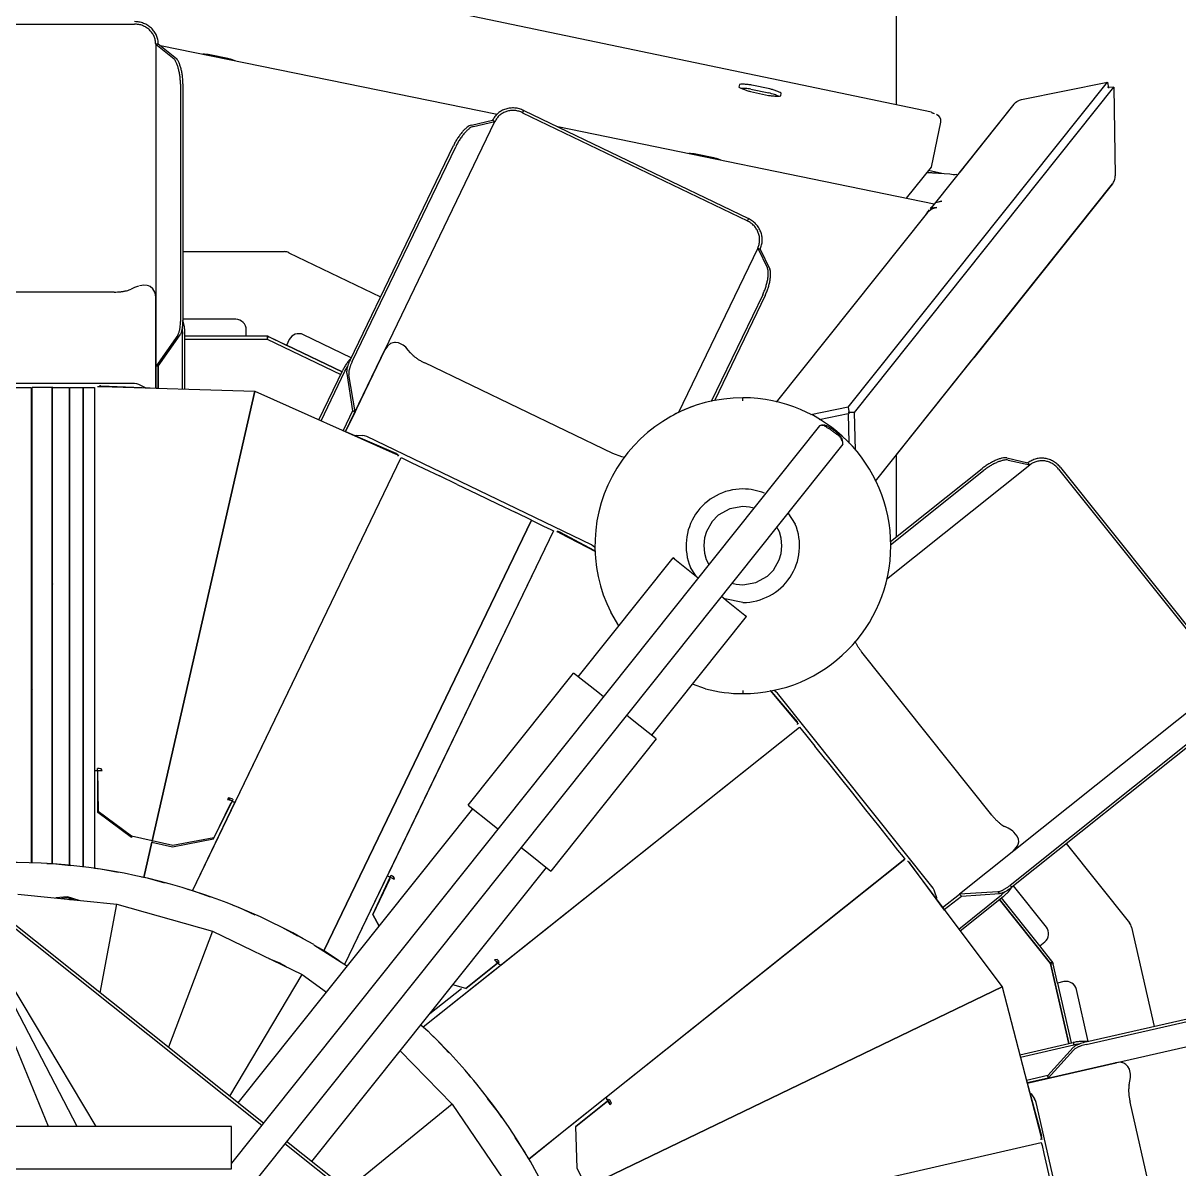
# Model space of a CAD drawing. Header units: millimetres. Extents: x -187347 to 135007, y -6415 to 292048.
# Drawn here: x -41223 to -40676, y 11493 to 12035 of the extents above; entities that cross this region are included whole.
import ezdxf

# ---------------------------------------------------------------- set-up
doc = ezdxf.new("R2010")
doc.units = ezdxf.units.MM
doc.header["$LTSCALE"] = 100
doc.layers.get('0').update_dxf_attribs({"lineweight": 18})
doc.layers.add('Layout Cabinplant', color=30, linetype='Continuous')

# ---------------------------------------------------------------- blocks, each defined once
blk = doc.blocks.new('CP_Giblet area_New')
at = {"color": 0, "linetype": 'Continuous'}
for p, q in [((-228.72, -2733.9), (-78.22, -2853.93)), ((-77.45, -2852.97), (-227.82, -2733.05)), ((-459.17, -2757.25), (-432.91, -2872.29)), ((-499.23, -2776.3), (-477.26, -2872.57)), ((-213.47, -2802.75), (-435.24, -2853.37)), ((-259.26, -2813.2), (-435.24, -2853.37)), ((-341.33, -3183.86), (-44.88, -2812.13)), ((-220.05, -2832.32), (-416.74, -2927.04)), ((-416.74, -2927.04), (-220.05, -2832.32)), ((-220.05, -2832.32), (-215.71, -2841.33)), ((-156.54, -2871.59), (-106.86, -2831.08)), ((-437.92, -2842.07), (-439.85, -2833.71)), ((-156.54, -2871.59), (-182.99, -2832.66)), ((-436.48, -2848.22), (-437.92, -2842.07)), ((-215.71, -2841.33), (-215.01, -2861.07)), ((149.06, -2840.93), (-52.17, -2840.93)), ((-52.17, -2840.93), (-52.17, -2860.93)), ((-435.6, -2851.96), (-436.48, -2848.22)), ((-330.38, -3192.58), (-52.17, -2843.71)), ((-229.54, -2874.9), (-192.78, -2845.58)), ((-192.78, -2845.58), (-211.02, -2860.13)), ((-90.14, -2844.42), (-201.1, -2983.55)), ((-192.38, -2846.2), (-191.01, -2848.68)), ((-192.38, -2846.2), (-191.01, -2848.68)), ((-191.01, -2848.68), (-186.32, -2855.76)), ((-191.01, -2848.68), (-186.32, -2855.76)), ((-435.24, -2853.37), (-435.6, -2851.96)), ((-435.28, -2855.76), (-435.46, -2854.92)), ((-428.21, -2882.82), (-435.35, -2856.59)), ((-435, -2856.64), (-435.28, -2855.76)), ((-416.74, -2927.04), (-435, -2856.64)), ((-211.02, -2860.13), (-370.67, -2987.45)), ((-215.01, -2861.07), (-229.99, -2873.02)), ((-229.99, -2873.02), (-215.01, -2861.07)), ((-67.27, -2862.65), (83.28, -2982.71)), ((83.86, -2981.61), (-66.51, -2861.69)), ((-52.17, -2860.93), (149.06, -2860.93)), ((11.9, -2860.93), (83.86, -2981.61)), ((20.88, -2860.93), (83.86, -2981.61)), ((34.44, -2860.93), (83.86, -2981.61)), ((-180.07, -2865.21), (-178.51, -2867.58)), ((-180.07, -2865.21), (-178.51, -2867.58)), ((-178.51, -2867.58), (-173.28, -2874.25)), ((-178.51, -2867.58), (-173.28, -2874.25)), ((-432.91, -2872.29), (-432.51, -2873.24)), ((-432.51, -2873.24), (-432.02, -2874.16)), ((-430.42, -2876.49), (-432.02, -2874.16)), ((-370.67, -2987.45), (-229.54, -2874.9)), ((-231.18, -2871.43), (-231.91, -2872.01)), ((-231.91, -2872.01), (-231.23, -2873.28)), ((-231.23, -2873.28), (-230.48, -2873.73)), ((-229.99, -2873.02), (-231.18, -2871.43)), ((-230.94, -2872.18), (-231.18, -2871.43)), ((-229.6, -2873.86), (-230.94, -2872.18)), ((-229.99, -2873.02), (-230.48, -2873.73)), ((-229.54, -2874.9), (-229.6, -2873.86)), ((-55.35, -2872.16), (-166.3, -3011.3)), ((-156.6, -2871.63), (-156.91, -2871.04)), ((-156.6, -2871.63), (-156.08, -2872.06)), ((-131.97, -2896.87), (-156.54, -2871.59)), ((-51.31, -2875.38), (-85.57, -2932.87)), ((-476.83, -2880.77), (-477.2, -2882.43)), ((-470.65, -2891.16), (-428.56, -2881.55)), ((-428.56, -2881.55), (-470.65, -2891.16)), ((-438.56, -2883.87), (-428.55, -2881.58)), ((-429.83, -2876.86), (-430.42, -2876.49)), ((-438.56, -2883.87), (-587.33, -2917.83)), ((-477.46, -2884.22), (-477.48, -2885.72)), ((-477.48, -2885.72), (-476.94, -2888.12)), ((-477.2, -2882.43), (-477.46, -2884.22)), ((-438.56, -2883.87), (-450.47, -2897.12)), ((-450.33, -2898.3), (-438.39, -2885.19)), ((-438.39, -2885.19), (-438.56, -2883.87)), ((-438.56, -2883.87), (-438.39, -2885.19)), ((-438.39, -2885.19), (-428.22, -2882.79)), ((-165.4, -2884.31), (-164.54, -2885.42)), ((-165.4, -2884.31), (-164.54, -2885.42)), ((-164.54, -2885.42), (-163.58, -2886.46)), ((-164.54, -2885.42), (-163.58, -2886.46)), ((-476.94, -2888.12), (-476.22, -2889.42)), ((-476.22, -2889.42), (-475.3, -2890.36)), ((-475.3, -2890.36), (-474.29, -2890.9)), ((-474.29, -2890.9), (-472.67, -2891.36)), ((-472.67, -2891.36), (-470.41, -2891.14)), ((-472.67, -2891.36), (-471.44, -2891.31)), ((-471.44, -2891.31), (-470.41, -2891.14)), ((-425.35, -2893.83), (-450.61, -2899.59)), ((-425.07, -2894.93), (-450.42, -2900.71)), ((-154.95, -2895.85), (-149.2, -2902.1)), ((-154.95, -2895.85), (-149.2, -2902.1)), ((-456.47, -2899.81), (-566.38, -2924.9)), ((-456.33, -2900.99), (-566.24, -2926.07)), ((-457.5, -2901.25), (-451.9, -2925.77)), ((-452.47, -2899.94), (-453.19, -2900.02)), ((-450.42, -2900.71), (-450.61, -2899.59)), ((-449.53, -2900.51), (-443.05, -2928.88)), ((-449.53, -2900.51), (-443.05, -2928.88)), ((-439.57, -2938.11), (-448.31, -2900.23)), ((-448.31, -2900.23), (-439.57, -2938.11)), ((-149.2, -2902.1), (-147.12, -2904.02)), ((-149.2, -2902.1), (-147.12, -2904.02)), ((-43.2, -2953.36), (-22.34, -2898.48)), ((-477.99, -2955.3), (-488.7, -2908.37)), ((-142.88, -2908.11), (-320.81, -3050)), ((-142.88, -2908.11), (-179.66, -2937.44)), ((-141.74, -2909.12), (-145.16, -2906.07)), ((-141.74, -2909.12), (-145.16, -2906.07)), ((-145.94, -2914.39), (-160.96, -2926.36)), ((-85.57, -2932.87), (-97.12, -2924.54)), ((10.06, -2924.32), (2.09, -2966.18)), ((-445.92, -2929.53), (-442.99, -2928.86)), ((-442.99, -2928.86), (-440.9, -2938.01)), ((-373.08, -2985.21), (-416.74, -2927.04)), ((-177.93, -2938.3), (-162.95, -2926.35)), ((-162.95, -2926.35), (-177.93, -2938.3)), ((-162.95, -2926.35), (-156.79, -2927.99)), ((-162.95, -2926.35), (-156.79, -2927.99)), ((-43.2, -2953.36), (-85.57, -2932.87)), ((-439.57, -2938.11), (-440.97, -2938.03)), ((-440.9, -2938.01), (-440.77, -2938.61)), ((-440.77, -2938.61), (-434.53, -2946.43)), ((-440.55, -2938.89), (-439.57, -2938.11)), ((-415.45, -2968.36), (-439.57, -2938.11)), ((-439.57, -2938.11), (-415.45, -2968.36)), ((-179.66, -2937.44), (-320.81, -3050)), ((-204.45, -3142.78), (-105.68, -2937.7)), ((-178.67, -2937.74), (-179.66, -2937.44)), ((-178.73, -2938.62), (-178.63, -2939.28)), ((-177.32, -2939.42), (-178.67, -2937.74)), ((-178.63, -2939.28), (-177.86, -2940)), ((-176.65, -2939.81), (-177.93, -2938.3)), ((-177.86, -2940), (-176.65, -2939.81)), ((-125.86, -2979.6), (-105.68, -2937.7)), ((-91.08, -2947.03), (-106.96, -2936.88)), ((-103.02, -2939.4), (-106.96, -2936.88)), ((-93.47, -2945.51), (-103.02, -2939.4)), ((-103.02, -2939.4), (-95.94, -2944.13)), ((-103.02, -2939.4), (-95.94, -2944.13)), ((-78.1, -2936.48), (-75.09, -2938.26)), ((-76.05, -2937.47), (-75.09, -2938.26)), ((-75.09, -2938.26), (-70.05, -2940.38)), ((-75.09, -2938.26), (-73.23, -2938.83)), ((-434.53, -2946.43), (-436.88, -2948.3)), ((-434.54, -2946.44), (-416.43, -2969.14)), ((-434.54, -2946.44), (-416.43, -2969.14)), ((-194.03, -3147.9), (-95.91, -2944.14)), ((-95.91, -2944.14), (-194.03, -3147.9)), ((-95.94, -2944.13), (-93.47, -2945.51)), ((-95.94, -2944.13), (-93.47, -2945.51)), ((-91.08, -2947.03), (-93.47, -2945.51)), ((-83.57, -2951.03), (-76.15, -2955.17)), ((-83.57, -2951.03), (-76.15, -2955.17)), ((-447.1, -2994.83), (-477.02, -2957.31)), ((-437.67, -2955.33), (-422.08, -2974.88)), ((-396.86, -2953.53), (-417.19, -2969.75)), ((-396.18, -2954.44), (-416.44, -2970.59)), ((-119.03, -2961.38), (-122, -2955.74)), ((-122, -2955.74), (-119.03, -2961.38)), ((-76.15, -2955.17), (-73.58, -2956.35)), ((-76.15, -2955.17), (-73.58, -2956.35)), ((2.09, -2966.18), (-43.2, -2953.36)), ((-389.3, -2963.61), (-397.52, -2970.06)), ((-389.47, -2963.38), (-373.26, -2985.51)), ((-119.03, -2961.38), (-127.22, -2978.95)), ((-127, -2978.21), (-119.03, -2961.38)), ((-63.28, -2961.07), (-55.55, -2964.61)), ((-63.28, -2961.07), (-55.55, -2964.61)), ((-388.56, -2964.62), (-396.56, -2971)), ((-385.71, -2968.51), (-385.78, -2969.21)), ((-55.55, -2964.61), (-52.89, -2965.58)), ((-55.55, -2964.61), (-52.89, -2965.58)), ((48.91, -2970.95), (2.09, -2966.18)), ((19.99, -2968.01), (25.39, -2969.66)), ((22.74, -2968.29), (25.44, -2969.12)), ((24.49, -2968.46), (23.32, -2968.46)), ((24.49, -2968.46), (23.32, -2968.46)), ((25.44, -2969.12), (28.26, -2968.85)), ((-515.85, -3066.13), (-396.56, -2971)), ((-509.19, -3044.35), (-421.31, -2974.26)), ((-419.74, -2972.1), (-421.59, -2974.49)), ((-421.31, -2974.26), (-420.48, -2975.1)), ((-418.13, -2972.16), (-416.44, -2970.59)), ((-397.52, -2970.06), (-415.46, -2971.24)), ((-414.63, -2972.08), (-415.46, -2971.24)), ((-414.63, -2972.08), (-396.56, -2971)), ((-396.56, -2971), (-397.52, -2970.06)), ((-397.52, -2970.06), (-396.56, -2971)), ((-385.78, -2969.21), (-384.96, -2971.92)), ((-384.96, -2971.92), (-384.55, -2972.87)), ((-384.55, -2972.87), (-384.05, -2973.77)), ((-384.05, -2973.77), (-310.48, -3066.03)), ((-33.67, -2972.54), (-132.38, -3177.5)), ((-33.67, -2972.54), (-53.79, -3014.31)), ((-42.25, -2969.46), (-34.26, -2972.37)), ((-42.25, -2969.46), (-34.26, -2972.37)), ((-34.26, -2972.37), (-31.53, -2973.13)), ((-34.26, -2972.37), (-31.53, -2973.13)), ((25.39, -2969.66), (31.01, -2969.13)), ((-508.37, -3045.19), (-420.48, -2975.1)), ((-129.12, -2978.04), (-129.02, -2978.95)), ((-129.02, -2978.95), (-129.12, -2978.04)), ((-127.22, -2978.95), (-129.12, -2978.04)), ((-128.57, -2978.3), (-129.12, -2978.04)), ((-129.02, -2978.95), (-128.35, -2979.41)), ((-126.63, -2979.23), (-128.57, -2978.3)), ((-128.35, -2979.41), (-127.63, -2979.81)), ((-127.22, -2978.95), (-127.63, -2979.81)), ((-127.22, -2978.95), (-127.63, -2979.81)), ((-125.86, -2979.6), (-126.63, -2979.23)), ((-126.12, -2980.14), (-125.86, -2979.6)), ((-20.62, -2976.16), (-12.43, -2978.43)), ((-20.62, -2976.16), (-12.43, -2978.43)), ((-14.53, -2995.58), (-10.69, -2978.76)), ((-10.69, -2978.76), (-14.53, -2995.58)), ((-12.43, -2978.43), (-9.64, -2978.97)), ((-12.43, -2978.43), (-9.64, -2978.97)), ((-372.57, -2985.99), (-373.08, -2985.21)), ((-253.12, -3044.38), (-203.25, -2981.84)), ((-204.45, -3142.78), (-126.12, -2980.14)), ((-191.82, -2990.95), (-203.25, -2981.84)), ((1.48, -2981.11), (9.82, -2982.73)), ((1.48, -2981.11), (9.82, -2982.73)), ((9.82, -2982.73), (12.64, -2983.04)), ((9.82, -2982.73), (12.64, -2983.04)), ((12.72, -3029.49), (12.72, -2983.06)), ((18.01, -3210.67), (18.01, -2983.76)), ((18.01, -2983.76), (18.01, -3210.67)), ((23.9, -2984.3), (32.35, -2985.25)), ((23.9, -2984.3), (32.35, -2985.25)), ((24.32, -2984.35), (24.32, -3210.7)), ((24.6, -3210.7), (24.6, -2984.38)), ((32.35, -2985.25), (35.18, -2985.34)), ((32.35, -2985.25), (35.18, -2985.34)), ((32.57, -2985.25), (32.57, -3210.72)), ((32.91, -3210.72), (32.91, -2985.26)), ((-369.86, -2988.52), (-370.67, -2987.45)), ((-367.3, -2991.78), (-369.86, -2988.52)), ((-189.17, -2993.06), (-191.82, -2990.95)), ((42.19, -2985.64), (42.19, -3210.73)), ((42.37, -2985.65), (42.37, -3115.5)), ((42.56, -3210.73), (42.56, -2985.65)), ((-424.37, -2994.56), (-424.57, -2995.69)), ((-424.57, -2995.69), (-424.42, -2996.98)), ((-424.08, -2993.78), (-424.37, -2994.56)), ((-422.13, -2991.39), (-424.08, -2993.78)), ((-423.54, -2992.83), (-424.08, -2993.78)), ((-363.51, -2996.58), (-367.3, -2991.78)), ((-63.23, -3208.96), (-14.65, -2996.12)), ((-14.65, -2996.12), (-63.23, -3208.96)), ((-43.8, -2997.61), (-24.4, -2993.89)), ((-24.28, -2993.36), (-43.68, -2997.07)), ((-24.4, -2993.89), (-14.65, -2996.12)), ((-14.53, -2995.58), (-24.28, -2993.36)), ((-14.65, -2996.12), (-14.53, -2995.58)), ((-14.65, -2996.12), (-4.9, -2998.34)), ((-424.42, -2996.98), (-423.85, -2998.36)), ((-423.85, -2998.36), (-422.32, -3000.28)), ((-422.32, -3000.28), (-421.74, -3000.77)), ((-421.74, -3000.77), (-421.13, -3001.21)), ((-421.13, -3001.21), (-419.56, -3002.13)), ((-358.18, -3003.3), (-363.51, -2996.58)), ((-175.58, -3003.9), (-178.23, -3001.79)), ((-52.56, -3015.23), (-43.8, -2997.61)), ((-43.68, -2997.07), (-51.99, -3014.34)), ((-4.9, -2998.34), (-4.78, -2997.81)), ((-4.9, -2998.34), (10.97, -3010.11)), ((-4.78, -2997.81), (11.09, -3009.57)), ((-419.56, -3002.13), (-418.03, -3002.88)), ((-352.17, -3010.86), (-358.18, -3003.3)), ((-164.15, -3013.01), (-175.58, -3003.9)), ((-411.88, -3008.32), (-350.32, -3085.52)), ((-345.96, -3018.65), (-352.17, -3010.86)), ((11.09, -3009.57), (10.97, -3010.11)), ((11.22, -3029.49), (10.97, -3010.11)), ((11.09, -3009.57), (11.09, -3028.73)), ((-164.15, -3013.01), (-214.03, -3075.56)), ((-54.05, -3014.85), (-132.38, -3177.5)), ((-53.79, -3014.31), (-54.05, -3014.85)), ((-53.02, -3014.68), (-53.79, -3014.31)), ((-51.07, -3015.87), (-53.02, -3014.68)), ((-52.85, -3015.82), (-52.56, -3015.23)), ((-52.85, -3015.82), (-52.56, -3015.23)), ((-52.85, -3015.82), (-52.32, -3016.06)), ((-50.3, -3015.68), (-52.56, -3015.23)), ((-52.32, -3016.06), (-51.31, -3016.37)), ((-51.07, -3015.87), (-51.31, -3016.37)), ((-51.31, -3016.37), (-50.71, -3016.52)), ((-50.3, -3015.68), (-51.07, -3015.87)), ((-50.71, -3016.52), (-50.3, -3015.68)), ((-339.5, -3026.74), (-345.96, -3018.65)), ((-333.26, -3034.54), (-339.5, -3026.74)), ((11.09, -3028.73), (11.22, -3029.49)), ((-333.26, -3034.54), (-328.1, -3040.98)), ((8.99, -3029.49), (9.47, -3030.26)), ((11.22, -3029.49), (8.99, -3029.49)), ((9.72, -3029.49), (8.99, -3029.49)), ((9.47, -3030.26), (10.4, -3030.4)), ((11.87, -3029.49), (9.72, -3029.49)), ((10.4, -3030.4), (11.22, -3030.45)), ((11.22, -3029.49), (11.22, -3030.45)), ((11.22, -3029.49), (11.22, -3030.45)), ((12.72, -3029.49), (11.87, -3029.49)), ((12.72, -3030.09), (12.72, -3029.49)), ((12.72, -3210.6), (12.72, -3030.09)), ((-324.27, -3045.74), (-328.1, -3040.98)), ((-253.12, -3044.38), (-241.7, -3053.49)), ((-321.66, -3048.96), (-324.27, -3045.74)), ((-320.81, -3050), (-321.66, -3048.96)), ((-250.98, -3046.1), (-295.87, -3102.39)), ((-319.8, -3052.16), (-320.32, -3051.48)), ((-307.62, -3066.63), (-319.82, -3052.5)), ((-319.15, -3052.83), (-319.8, -3052.16)), ((-306.95, -3067.25), (-319.15, -3052.83)), ((-241.7, -3053.49), (-239.05, -3055.6)), ((-310.48, -3066.03), (-309.71, -3066.71)), ((-309.71, -3066.71), (-308.87, -3067.33)), ((-307.06, -3067.27), (-307.62, -3066.63)), ((-294.06, -3067.27), (-294.06, -3065.81)), ((-228.11, -3064.33), (-225.46, -3066.44)), ((-225.46, -3066.44), (-214.03, -3075.56)), ((42.19, -3067.79), (42.53, -3067.17)), ((-276.42, -3068.07), (-270.24, -3070.25)), ((-216.18, -3073.84), (-261.07, -3130.13)), ((-444.35, -3172.83), (-517.92, -3080.57)), ((-443.43, -3172.09), (-517, -3079.84)), ((-347.39, -3090.05), (-347.16, -3090.57)), ((-235.44, -3097.98), (-231.55, -3104.29)), ((-295.87, -3102.39), (-295.27, -3102.86)), ((-287.17, -3109.32), (-295.87, -3102.39)), ((-294.06, -3108.96), (-285.49, -3110.66)), ((-283.94, -3111.9), (-287.17, -3109.32)), ((42.37, -3115.5), (42.37, -3210.6)), ((-361.99, -3119.93), (-429.85, -3174.05)), ((-361.99, -3119.93), (-429.85, -3174.05)), ((-305.66, -3121.4), (-308.56, -3124.31)), ((-300.23, -3118.37), (-305.66, -3121.4)), ((-294.06, -3117.31), (-300.23, -3118.37)), ((-290.87, -3117.59), (-294.06, -3117.31)), ((-288.89, -3118.1), (-290.87, -3117.59)), ((-269.77, -3123.2), (-273, -3120.63)), ((-272, -3121.42), (-269.25, -3125.53)), ((32.33, -3117.72), (32.91, -3117.59)), ((-308.56, -3124.31), (-311.29, -3129.08)), ((-276.77, -3129.23), (-278.05, -3126.96)), ((-261.07, -3130.13), (-269.77, -3123.2)), ((-312.19, -3132.13), (-312.56, -3135.73)), ((-311.29, -3129.08), (-312.19, -3132.13)), ((-275.9, -3132.28), (-276.77, -3129.23)), ((-275.56, -3135.88), (-275.9, -3132.28)), ((-261.67, -3129.66), (-261.07, -3130.13)), ((-207.58, -3141.81), (-224.36, -3133.11)), ((-363.89, -3136.23), (-407.91, -3171.34)), ((-363.95, -3137.79), (-407.28, -3172.34)), ((-312.56, -3135.73), (-312.22, -3139.34)), ((-275.93, -3139.49), (-275.56, -3135.88)), ((-223.6, -3133.63), (-224.36, -3133.23)), ((-224.06, -3134.99), (-223.27, -3135.67)), ((-207.61, -3142.16), (-223.6, -3133.63)), ((-223.27, -3135.67), (-222.43, -3136.26)), ((-222.43, -3136.26), (-116.12, -3187.46)), ((-312.22, -3139.34), (-311.34, -3142.39)), ((-311.34, -3142.39), (-310.07, -3144.66)), ((-279.55, -3147.3), (-276.83, -3142.53)), ((-276.83, -3142.53), (-275.93, -3139.49)), ((-206.57, -3142.4), (-207.58, -3141.81)), ((-206.01, -3142.65), (-206.57, -3142.4)), ((-203.15, -3143.44), (-204.45, -3142.78)), ((-199.7, -3145.13), (-203.15, -3143.44)), ((-315.37, -3151.31), (-318.86, -3146.08)), ((-282.46, -3150.22), (-279.55, -3147.3)), ((-194.03, -3147.9), (-199.7, -3145.13)), ((-194.03, -3147.9), (-186.61, -3151.49)), ((-299.22, -3153.51), (-297.24, -3154.03)), ((-297.24, -3154.03), (-294.06, -3154.31)), ((-294.06, -3154.31), (-287.89, -3153.25)), ((-287.89, -3153.25), (-282.46, -3150.22)), ((-177.95, -3155.68), (-186.61, -3151.49)), ((-168.29, -3160.34), (-177.95, -3155.68)), ((-158.97, -3164.82), (-168.29, -3160.34)), ((-158.97, -3164.82), (-150.61, -3168.83)), ((-356.78, -3166.34), (-468.93, -3306.97)), ((-356.78, -3166.34), (-402.45, -3223.61)), ((-143.11, -3172.42), (-150.61, -3168.83)), ((-428.94, -3175.03), (-429.85, -3174.05)), ((-429.85, -3174.05), (-428.94, -3175.03)), ((-419.66, -3176.33), (-429.85, -3174.05)), ((-419.02, -3177.33), (-428.94, -3175.03)), ((-137.17, -3175.25), (-143.11, -3172.42)), ((-133.69, -3176.89), (-137.17, -3175.25)), ((-347.33, -3181.08), (-346.88, -3198.92)), ((-238.21, -3177.59), (-236.87, -3177.8)), ((-236.87, -3177.8), (-232.52, -3179.46)), ((-232.52, -3179.46), (-143.55, -3222.31)), ((-132.38, -3177.5), (-133.69, -3176.89)), ((-130.53, -3179.01), (-131.29, -3178.63)), ((-129.66, -3179.34), (-130.53, -3179.01)), ((-104.96, -3190.35), (-129.91, -3179.58)), ((-63.23, -3208.96), (-129.66, -3179.34)), ((-343.94, -3198.35), (-344.29, -3184.27)), ((-341.33, -3183.86), (-341.43, -3184.39)), ((-341.43, -3184.39), (-341.24, -3185.7)), ((-116.12, -3187.46), (-115.13, -3187.74)), ((-115.13, -3187.74), (-114.1, -3187.94)), ((-331.26, -3192.83), (-332.2, -3192.9)), ((-331.26, -3192.83), (-330.38, -3192.58)), ((-106.16, -3189.83), (-124.9, -3228.74)), ((-124.9, -3228.74), (-107.38, -3192.37)), ((-111.28, -3188.13), (-114.1, -3187.94)), ((-110.62, -3187.91), (-111.28, -3188.13)), ((-110.59, -3199.1), (-106.13, -3189.85)), ((-109.45, -3199.61), (-104.98, -3190.34)), ((-343.84, -3201.35), (-344.43, -3198.43)), ((-330.19, -3195.57), (-343.94, -3198.35)), ((-343.84, -3201.35), (-326.25, -3197.8)), ((-301.09, -3276.62), (-263.48, -3198.53)), ((-94.57, -3194.98), (-105.81, -3218.33)), ((-93.53, -3195.45), (-104.82, -3218.88)), ((-346.88, -3198.92), (-469.53, -3352.73)), ((-343.84, -3201.35), (-466.53, -3355.2)), ((-381.41, -3293.46), (-309.88, -3203.76)), ((-346.88, -3198.92), (-343.9, -3198.85)), ((-303.45, -3254.54), (-279.1, -3203.99)), ((-110.59, -3199.1), (-176.8, -3336.58)), ((-110.59, -3199.1), (-109.45, -3199.61)), ((-110.59, -3199.1), (-107.65, -3216.67)), ((-109.45, -3199.61), (-110.59, -3199.1)), ((-106.64, -3217.3), (-109.45, -3199.61)), ((-304.56, -3254.15), (-280.59, -3204.37)), ((-294.06, -3204.34), (-294.06, -3205.81)), ((9.47, -3211.09), (-63.23, -3208.96)), ((-30.13, -3209.93), (-30.13, -3235.94)), ((-28.99, -3209.96), (-28.99, -3235.87)), ((9.59, -3211.42), (-17.56, -3210.3)), ((-17.53, -3210.3), (-17.53, -3220.74)), ((-17.53, -3220.74), (-17.53, -3210.3)), ((-16.28, -3220.62), (-16.28, -3210.35)), ((-16.28, -3210.35), (-16.28, -3253.34)), ((-11.46, -3210.55), (-8.33, -3212.09)), ((-8.33, -3212.09), (-7.33, -3212.36)), ((-7.33, -3212.36), (-6.31, -3212.54)), ((-6.31, -3212.54), (111.69, -3212.54)), ((10.64, -3211.18), (9.47, -3211.09)), ((11.25, -3211.16), (10.64, -3211.18)), ((14.07, -3210.64), (12.72, -3210.6)), ((18.01, -3210.67), (14.07, -3210.64)), ((24.32, -3210.7), (18.01, -3210.67)), ((32.57, -3210.72), (24.6, -3210.7)), ((32.33, -3210.6), (32.91, -3210.72)), ((32.33, -3210.6), (32.91, -3210.72)), ((32.91, -3210.72), (42.19, -3210.73)), ((52.91, -3210.73), (42.56, -3210.73)), ((-105.81, -3218.33), (-107.02, -3220.43)), ((-78.21, -3230.69), (-104.43, -3218.07)), ((-104.43, -3218.07), (-78.21, -3230.69)), ((-69.08, -3233.52), (-103.81, -3216.79)), ((-69.08, -3233.52), (-103.81, -3216.79)), ((-468.93, -3306.97), (-403.38, -3224.77)), ((-109.29, -3223.04), (-158.21, -3324.62)), ((-108.29, -3223.67), (-157.2, -3325.24)), ((-108.81, -3224.75), (-86.15, -3235.66)), ((-17.53, -3220.74), (-27.88, -3235.52)), ((-26.7, -3235.39), (-16.28, -3220.62)), ((-17.53, -3220.74), (-16.28, -3220.62)), ((-16.28, -3373.17), (-16.28, -3220.62)), ((-136.87, -3227.09), (-135.8, -3228.41)), ((-135.8, -3228.41), (-134.57, -3229.73)), ((-134.57, -3229.73), (-133.41, -3230.69)), ((-133.41, -3230.69), (-131.19, -3231.76)), ((-128.43, -3231.87), (-127.37, -3231.42)), ((-127.37, -3231.42), (-125.94, -3230.31)), ((-125.94, -3230.31), (-124.76, -3228.54)), ((-79.47, -3233.32), (-78.17, -3230.62)), ((-69.63, -3234.82), (-78.21, -3230.69)), ((-78.17, -3230.62), (-69.16, -3234.96)), ((-131.19, -3231.76), (-129.73, -3232)), ((-129.73, -3232), (-129.21, -3232)), ((-129.21, -3232), (-128.43, -3231.87)), ((-69.08, -3233.52), (-69.63, -3234.82)), ((-69.16, -3234.96), (-59.16, -3234.96)), ((-30.13, -3233.62), (-69.08, -3233.52)), ((-30.13, -3233.62), (-69.08, -3233.52)), ((-69.01, -3235.02), (-69.08, -3233.52)), ((-69.01, -3235.02), (-59.16, -3235.04)), ((-59.16, -3234.96), (-59.16, -3237.96)), ((-59.16, -3235.04), (-30.13, -3235.04)), ((-59.16, -3235.04), (-30.13, -3235.04)), ((-28.81, -3238.3), (-28.99, -3235.87)), ((-29.87, -3239.4), (-29.16, -3242.33)), ((-29.16, -3354.38), (-29.16, -3241.97)), ((-27.99, -3354.26), (-27.99, -3241.85)), ((-54.16, -3242.96), (-29.16, -3242.96)), ((-16.28, -3253.34), (-16.15, -3254.6)), ((-16.28, -3373.17), (-16.28, -3253.34)), ((-79.32, -3274.46), (-122.69, -3253.58)), ((-16.15, -3254.6), (-15.84, -3255.78)), ((-15.84, -3255.78), (-14.97, -3257.29)), ((-14.97, -3257.29), (-13.64, -3258.39)), ((-13.64, -3258.39), (-12.9, -3258.72)), ((-12.9, -3258.72), (-12.2, -3258.92)), ((-9.74, -3259), (-8.69, -3258.81)), ((-8.1, -3258.65), (-6.28, -3257.97)), ((-6.28, -3257.97), (-4.75, -3257.25)), ((3.34, -3255.84), (102.09, -3255.84)), ((-12.2, -3258.92), (-10.5, -3259.07)), ((-10.5, -3259.07), (-9.74, -3259)), ((-302.26, -3276.16), (-306.81, -3266.71)), ((-301.09, -3276.62), (-305.7, -3267.11)), ((-29.16, -3274.96), (-77.15, -3274.96)), ((-301.09, -3276.62), (-302.26, -3276.16)), ((-296.71, -3290.57), (-296.2, -3289.51)), ((-190.39, -3341.77), (-296.71, -3290.57)), ((-189.88, -3340.71), (-296.2, -3289.51)), ((-385.84, -3295.89), (-383.02, -3295.48)), ((-385.07, -3295.75), (-385.84, -3295.89)), ((-385.17, -3298.17), (-383.02, -3295.48)), ((-384.02, -3295.42), (-385.07, -3295.75)), ((-384.62, -3297.49), (-383.28, -3295.81)), ((-383.05, -3294.92), (-384.02, -3295.42)), ((-383.28, -3295.81), (-382.75, -3295.47)), ((-382.17, -3294.26), (-383.05, -3294.92)), ((-383.02, -3295.48), (-383.05, -3294.92)), ((-383.02, -3295.48), (-383.05, -3294.92)), ((-382.75, -3295.47), (-382.95, -3294.84)), ((-381.41, -3293.46), (-382.17, -3294.26)), ((-382.14, -3294.79), (-381.46, -3293.8)), ((-381.46, -3293.8), (-380.71, -3292.58)), ((-422.35, -3344.8), (-385.17, -3298.17)), ((-385.17, -3298.17), (-388.2, -3298.85)), ((-388.2, -3298.85), (-387.43, -3298.71)), ((-387.43, -3298.71), (-386.42, -3298.42)), ((-384.62, -3297.49), (-206.61, -3333.96)), ((-383.09, -3314.95), (-371.39, -3300.27)), ((-469.53, -3352.73), (-470.2, -3310.86)), ((-422.35, -3344.8), (-396.66, -3312.58)), ((-396.04, -3312), (-396.66, -3312.58)), ((-394.47, -3311.41), (-395.3, -3311.59)), ((-393.62, -3311.45), (-394.47, -3311.41)), ((-392, -3311.76), (-393.62, -3311.45)), ((-381.11, -3312.46), (-392, -3311.76)), ((-388.16, -3312.01), (-381.86, -3313.4)), ((-388.16, -3312.01), (-381.11, -3312.46)), ((-387.56, -3336.22), (-383.09, -3314.95)), ((-280.38, -3319.32), (-271.85, -3321.07)), ((-166.62, -3334.21), (-176.8, -3336.58)), ((-165.62, -3334.83), (-175.67, -3337.13)), ((-387.51, -3337.7), (-387.56, -3336.22)), ((-387.22, -3338.51), (-387.51, -3337.7)), ((-386.37, -3339.51), (-387.22, -3338.51)), ((-385.64, -3340), (-386.37, -3339.51)), ((-384.14, -3340.53), (-384.72, -3340.37)), ((-383.27, -3340.88), (30.54, -3427.55)), ((-189.88, -3340.71), (-190.39, -3341.77)), ((-177.83, -3339.84), (-18.56, -3372.4)), ((-175.67, -3337.13), (-176.8, -3336.58)), ((-423.75, -3346.08), (-424.91, -3346.69)), ((-423.09, -3345.57), (-423.75, -3346.08)), ((-422.35, -3344.8), (-423.09, -3345.57)), ((-425.94, -3347), (-466.53, -3355.2)), ((-424.91, -3346.69), (-425.94, -3347)), ((-311.99, -3348.62), (-312.26, -3349.94)), ((-297.89, -3351.85), (-306.42, -3350.06)), ((-297.65, -3350.71), (-306.18, -3348.92)), ((-469.53, -3352.73), (-466.55, -3352.65)), ((-466.53, -3355.2), (-467.12, -3352.28)), ((-306.83, -3352), (-298.3, -3353.79)), ((-292.49, -3354.09), (-292.22, -3352.76)), ((-50.46, -3366.33), (-41.92, -3368.07)), ((-17.53, -3373.22), (-26.19, -3366.32)), ((-16.28, -3373.17), (-25.02, -3366.19)), ((-17.53, -3373.22), (-16.28, -3373.17)), ((-16.28, -3373.17), (-17.53, -3373.22)), ((111.72, -3382.61), (-6.28, -3382.61))]:
    blk.add_line(p, q, dxfattribs=at)
at = {"color": 0, "linetype": 'Continuous', "const_width": 0.5}
for points in [[(-366.73, -3140), (-366.73, -3178.82)], [(-366.59, -3178.65), (-366.59, -3139.89)], [(-366.59, -3178.65), (-366.59, -3139.89)], [(-366.73, -3344.4), (-366.73, -4426.03)], [(-366.59, -4426.03), (-366.59, -3344.42)], [(-366.59, -4426.03), (-366.59, -3344.42)]]:
    blk.add_lwpolyline(points, dxfattribs=at)
at = {"color": 0, "linetype": 'Continuous'}
for centre, radius, start, end in [((52.73, -2700.98), 285, 59.6963, 219.1898), ((52.73, -2700.98), 285, 219.1896, 226.025), ((-447.03, -2924.66), 5, 192.8646, 282.8497), ((52.73, -2700.98), 285, 239.6962, 276.1519), ((52.73, -2700.98), 285, 239.6962, 276.1519), ((-433.76, -2952.21), 5, 128.5789, 218.564), ((-473.11, -2954.19), 5, 192.8571, 218.5715), ((-294.06, -3135.81), 70, 90, 270), ((-294.06, -3135.81), 70, 75.4054, 89.9999), ((-294.06, -3135.81), 70, 270, 26.7569), ((-294.06, -3135.81), 26.85, 89.9998, 202.4997), ((-294.06, -3135.81), 26.85, 269.9998, 22.4998), ((-294.06, -3135.81), 26.85, 247.5002, 270.0003), ((-294.06, -3135.81), 70, 289.4593, 299.189), ((-83.98, -3231.15), 5, 244.2932, 334.2783), ((-54.16, -3237.96), 5, 180.0075, 269.9925), ((-77.15, -3269.96), 5, 244.2857, 270)]:
    blk.add_arc(centre, radius, start, end, dxfattribs=at)
for points in [[(-434.97, -2854.84), (-435.25, -2855.3), (-435.45, -2855.79), (-435.42, -2856.19), (-435.35, -2856.59)], [(-476.83, -2880.77), (-476.65, -2879.62), (-476.59, -2878.45), (-476.59, -2877.76), (-476.61, -2877.08), (-476.66, -2876.35), (-476.73, -2875.62), (-476.95, -2874.09), (-477.26, -2872.57)], [(-456.47, -2899.81), (-455.16, -2899.48), (-453.88, -2899.07), (-453.32, -2898.85), (-452.77, -2898.62), (-452.28, -2898.39), (-451.81, -2898.14), (-451.1, -2897.69), (-450.47, -2897.12)], [(-457.62, -2901.17), (-455.88, -2901.29), (-454.14, -2901.25), (-452.27, -2901.06), (-450.42, -2900.71)], [(-456.33, -2900.99), (-455.02, -2900.65), (-453.74, -2900.24), (-453.18, -2900.03), (-452.63, -2899.79), (-452.14, -2899.56), (-451.67, -2899.31), (-450.96, -2898.86), (-450.33, -2898.3)], [(-452.47, -2899.94), (-451.54, -2899.79), (-450.61, -2899.59)], [(-440.97, -2938.03), (-440.76, -2938.46), (-440.55, -2938.89)], [(-415.46, -2971.24), (-416.29, -2971.42), (-417.1, -2971.66), (-417.59, -2971.87), (-418.06, -2972.11), (-418.59, -2972.39), (-419.1, -2972.7), (-420.23, -2973.45), (-421.31, -2974.26)], [(-414.63, -2972.08), (-415.46, -2972.26), (-416.27, -2972.5), (-416.76, -2972.71), (-417.24, -2972.95), (-417.76, -2973.23), (-418.28, -2973.54), (-419.4, -2974.29), (-420.48, -2975.1)], [(-417.19, -2969.75), (-418.51, -2970.88), (-419.74, -2972.1)], [(-373.26, -2985.51), (-373.07, -2985.7), (-372.88, -2985.88), (-372.7, -2986.06), (-372.5, -2986.21), (-372.36, -2986.28), (-372.21, -2986.34), (-372.07, -2986.38), (-371.92, -2986.42)], [(-411.88, -3008.32), (-412.88, -3007.14), (-413.94, -3006.01), (-414.47, -3005.5), (-415.01, -3005), (-415.53, -3004.56), (-416.06, -3004.13), (-417.02, -3003.46), (-418.03, -3002.88)], [(-319.91, -3051.21), (-319.95, -3051.36), (-320, -3051.51), (-320.04, -3051.66), (-320.06, -3051.82), (-320.02, -3051.99), (-319.95, -3052.15), (-319.89, -3052.33), (-319.82, -3052.5)], [(-347.39, -3090.05), (-348, -3088.9), (-348.68, -3087.79), (-349.47, -3086.64), (-350.32, -3085.52)], [(-207.61, -3142.16), (-207.24, -3142.31), (-206.85, -3142.44), (-206.73, -3142.46), (-206.6, -3142.48), (-206.45, -3142.47), (-206.31, -3142.44), (-206.16, -3142.42), (-206.01, -3142.4)], [(-419.66, -3176.33), (-418.55, -3176.4), (-417.46, -3176.25), (-416.74, -3176.08), (-416.03, -3175.87), (-415.23, -3175.59), (-414.45, -3175.27), (-413.61, -3174.9), (-412.79, -3174.49), (-411.94, -3174.04), (-411.1, -3173.55), (-409.47, -3172.5), (-407.91, -3171.34)], [(-444.35, -3172.83), (-442.83, -3174.41), (-441.05, -3175.68), (-440.08, -3176.19), (-439.08, -3176.6), (-438.05, -3176.9), (-437, -3177.11), (-435.94, -3177.21), (-434.88, -3177.21), (-433.83, -3177.11), (-432.81, -3176.89), (-430.79, -3176.14), (-428.94, -3175.03)], [(-443.43, -3172.09), (-442.08, -3173.5), (-440.49, -3174.64), (-439.63, -3175.09), (-438.73, -3175.45), (-437.81, -3175.72), (-436.87, -3175.91), (-435.93, -3176), (-434.98, -3175.99), (-434.05, -3175.89), (-433.14, -3175.7), (-431.41, -3175.05), (-429.85, -3174.05)], [(-419.02, -3177.33), (-417.92, -3177.4), (-416.82, -3177.25), (-416.1, -3177.08), (-415.39, -3176.86), (-414.6, -3176.59), (-413.82, -3176.27), (-412.98, -3175.89), (-412.15, -3175.49), (-411.3, -3175.03), (-410.46, -3174.55), (-408.83, -3173.49), (-407.28, -3172.34)], [(-131.04, -3178.2), (-131.02, -3178.35), (-130.99, -3178.51), (-130.95, -3178.67), (-130.88, -3178.83), (-130.68, -3179.03), (-130.42, -3179.2), (-130.16, -3179.39), (-129.91, -3179.58)], [(-341.43, -3184.39), (-341.21, -3185.25), (-340.8, -3186.04), (-340.55, -3186.48), (-340.29, -3186.9), (-339.89, -3187.42), (-339.43, -3187.87), (-338.81, -3188.29), (-338.17, -3188.69), (-337.57, -3189.15), (-336.99, -3189.64), (-336.39, -3190.1), (-335.78, -3190.54), (-335.19, -3190.95), (-334.58, -3191.34), (-334.02, -3191.66), (-333.47, -3192), (-333.06, -3192.29), (-332.63, -3192.56), (-331.96, -3192.8), (-331.26, -3192.83)], [(-341.24, -3185.7), (-340.98, -3186.32), (-340.66, -3186.91), (-340.38, -3187.3), (-340.07, -3187.68), (-339.69, -3188.1), (-339.31, -3188.51), (-338.87, -3188.94), (-338.41, -3189.36), (-337.93, -3189.78), (-337.43, -3190.19), (-336.92, -3190.58), (-336.4, -3190.96), (-335.89, -3191.31), (-335.37, -3191.65), (-334.89, -3191.94), (-334.39, -3192.21), (-333.96, -3192.42), (-333.51, -3192.61), (-332.87, -3192.83), (-332.2, -3192.9)], [(9.59, -3211.42), (9.8, -3211.4), (10, -3211.38), (10.2, -3211.37), (10.4, -3211.35)], [(-109.29, -3223.04), (-108.74, -3221.81), (-108.26, -3220.55), (-108.08, -3219.98), (-107.91, -3219.4), (-107.79, -3218.89), (-107.69, -3218.36), (-107.63, -3217.52), (-107.65, -3216.67)], [(-108.85, -3224.7), (-107.7, -3223.43), (-106.67, -3222.06), (-105.68, -3220.5), (-104.82, -3218.88)], [(-108.29, -3223.67), (-107.73, -3222.43), (-107.25, -3221.17), (-107.07, -3220.6), (-106.91, -3220.02), (-106.78, -3219.51), (-106.69, -3218.98), (-106.63, -3218.14), (-106.64, -3217.3)], [(-136.87, -3227.09), (-137.66, -3226.23), (-138.54, -3225.45), (-139.07, -3225.02), (-139.62, -3224.62), (-140.22, -3224.2), (-140.84, -3223.8), (-142.17, -3223.02), (-143.55, -3222.31)], [(-69.63, -3234.82), (-69.32, -3234.92), (-69.01, -3235.02)], [(-30.13, -3235.94), (-30.06, -3237.67), (-29.87, -3239.4)], [(-27.88, -3235.52), (-28.26, -3236.27), (-28.57, -3237.06), (-28.71, -3237.57), (-28.82, -3238.09), (-28.93, -3238.68), (-29.01, -3239.27), (-29.13, -3240.62), (-29.16, -3241.97)], [(-26.7, -3235.39), (-27.08, -3236.15), (-27.39, -3236.93), (-27.54, -3237.45), (-27.65, -3237.97), (-27.75, -3238.56), (-27.84, -3239.15), (-27.95, -3240.49), (-27.99, -3241.85)], [(-304.56, -3254.15), (-305.34, -3255.92), (-306, -3257.75), (-306.29, -3258.67), (-306.55, -3259.6), (-306.76, -3260.5), (-306.94, -3261.4), (-307.07, -3262.23), (-307.17, -3263.07), (-307.22, -3263.8), (-307.22, -3264.54), (-307.13, -3265.65), (-306.81, -3266.71)], [(-303.45, -3254.54), (-304.23, -3256.32), (-304.89, -3258.14), (-305.18, -3259.07), (-305.43, -3260), (-305.65, -3260.89), (-305.83, -3261.8), (-305.96, -3262.63), (-306.06, -3263.46), (-306.1, -3264.2), (-306.11, -3264.94), (-306.02, -3266.05), (-305.7, -3267.11)], [(3.34, -3255.84), (1.8, -3255.88), (0.25, -3256), (-0.47, -3256.1), (-1.2, -3256.21), (-1.87, -3256.34), (-2.53, -3256.49), (-3.66, -3256.82), (-4.75, -3257.25)], [(-302.26, -3276.16), (-302.96, -3278.12), (-303.24, -3280.18), (-303.22, -3281.23), (-303.1, -3282.28), (-302.86, -3283.32), (-302.53, -3284.33), (-302.09, -3285.31), (-301.56, -3286.25), (-300.94, -3287.14), (-300.24, -3287.98), (-298.59, -3289.44), (-296.71, -3290.57)], [(-301.09, -3276.62), (-301.73, -3278.36), (-302, -3280.2), (-301.99, -3281.14), (-301.89, -3282.08), (-301.68, -3283.01), (-301.39, -3283.92), (-301.01, -3284.8), (-300.54, -3285.64), (-299.98, -3286.44), (-299.35, -3287.19), (-297.88, -3288.5), (-296.2, -3289.51)], [(-468.93, -3306.97), (-469.5, -3307.84), (-469.91, -3308.8), (-470.15, -3309.82), (-470.2, -3310.86)], [(-283.73, -3318.27), (-282.07, -3318.83), (-280.38, -3319.32)], [(-271.85, -3321.07), (-270.17, -3321.26), (-268.5, -3321.38)], [(-166.62, -3334.21), (-165.6, -3333.8), (-164.67, -3333.18), (-164.1, -3332.72), (-163.55, -3332.22), (-162.96, -3331.62), (-162.39, -3331), (-161.8, -3330.3), (-161.23, -3329.57), (-160.66, -3328.79), (-160.12, -3327.99), (-159.11, -3326.34), (-158.21, -3324.62)], [(-165.62, -3334.83), (-164.59, -3334.42), (-163.67, -3333.81), (-163.1, -3333.34), (-162.55, -3332.84), (-161.95, -3332.24), (-161.39, -3331.62), (-160.79, -3330.92), (-160.23, -3330.19), (-159.66, -3329.41), (-159.12, -3328.61), (-158.1, -3326.96), (-157.2, -3325.24)], [(-383.27, -3340.88), (-383.49, -3340.79), (-383.7, -3340.71), (-383.92, -3340.62), (-384.14, -3340.53)], [(-190.39, -3341.77), (-188.33, -3342.53), (-186.16, -3342.91), (-185.07, -3342.94), (-183.99, -3342.87), (-182.92, -3342.7), (-181.88, -3342.43), (-180.88, -3342.06), (-179.93, -3341.59), (-179.03, -3341.04), (-178.2, -3340.4), (-176.76, -3338.89), (-175.67, -3337.13)], [(-189.88, -3340.71), (-188.05, -3341.39), (-186.12, -3341.72), (-185.16, -3341.75), (-184.19, -3341.69), (-183.24, -3341.54), (-182.32, -3341.3), (-181.43, -3340.97), (-180.58, -3340.55), (-179.78, -3340.06), (-179.04, -3339.49), (-177.77, -3338.15), (-176.8, -3336.58)], [(-312.26, -3349.94), (-311.2, -3350.47), (-310.1, -3350.94), (-308.48, -3351.5), (-306.83, -3352)], [(-306.18, -3348.92), (-307.89, -3348.71), (-309.6, -3348.57), (-310.8, -3348.54), (-311.99, -3348.62)], [(-310.94, -3348.49), (-309.96, -3348.91), (-308.97, -3349.27), (-307.7, -3349.69), (-306.42, -3350.06)], [(-292.22, -3352.76), (-293.29, -3352.24), (-294.38, -3351.77), (-296.01, -3351.2), (-297.65, -3350.71)], [(-298.3, -3353.79), (-296.59, -3354), (-294.88, -3354.13), (-293.68, -3354.17), (-292.49, -3354.09)], [(-297.89, -3351.85), (-296.57, -3352.02), (-295.25, -3352.15), (-294.19, -3352.21), (-293.12, -3352.23)], [(-29.16, -3354.38), (-29.09, -3356.32), (-28.9, -3358.25), (-28.76, -3359.21), (-28.59, -3360.16), (-28.39, -3361.06), (-28.16, -3361.95), (-27.92, -3362.75), (-27.64, -3363.55), (-27.36, -3364.24), (-27.05, -3364.91), (-26.65, -3365.63), (-26.19, -3366.32)], [(-27.99, -3354.26), (-27.92, -3356.2), (-27.73, -3358.13), (-27.58, -3359.08), (-27.41, -3360.03), (-27.21, -3360.93), (-26.99, -3361.82), (-26.74, -3362.63), (-26.47, -3363.43), (-26.19, -3364.11), (-25.88, -3364.78), (-25.47, -3365.5), (-25.02, -3366.19)], [(-53.81, -3365.27), (-52.14, -3365.84), (-50.46, -3366.33)], [(-41.92, -3368.07), (-40.25, -3368.27), (-38.57, -3368.39)], [(-17.53, -3373.22), (-17.32, -3375.29), (-16.68, -3377.26), (-16.2, -3378.2), (-15.64, -3379.09), (-14.98, -3379.93), (-14.24, -3380.69), (-13.42, -3381.39), (-12.53, -3382.01), (-11.58, -3382.54), (-10.59, -3382.98), (-8.47, -3383.59), (-6.28, -3383.79)], [(-16.28, -3373.17), (-16.1, -3375.01), (-15.54, -3376.78), (-15.12, -3377.62), (-14.62, -3378.41), (-14.03, -3379.16), (-13.37, -3379.84), (-12.64, -3380.47), (-11.85, -3381.02), (-11.01, -3381.5), (-10.12, -3381.89), (-8.24, -3382.43), (-6.28, -3382.61)]]:
    blk.add_spline(points, degree=3, dxfattribs=at)

msp = doc.modelspace()

# ---------------------------------------------------------------- block references
at = {"layer": 'Layout Cabinplant', "rotation": 180}
msp.add_blockref('CP_Giblet area_New', (-41176.61, 8652.23, 0), dxfattribs=at)

doc.saveas('drawing.dxf')
